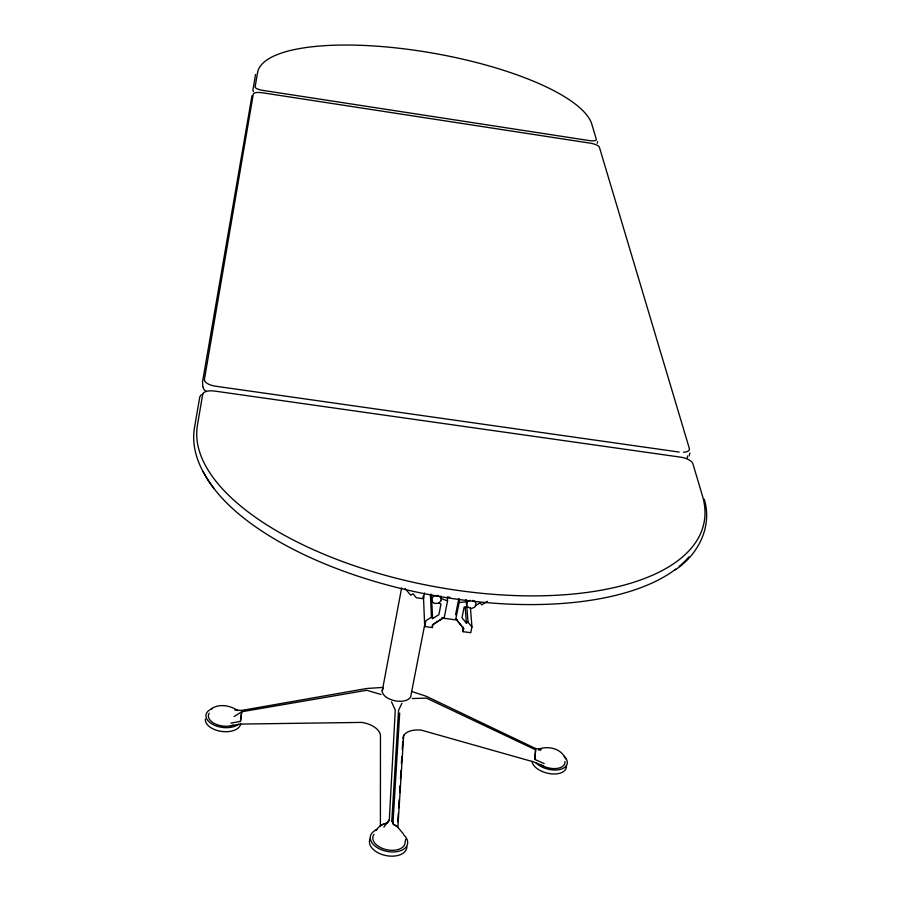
<?xml version="1.0" encoding="UTF-8"?>
<svg xmlns="http://www.w3.org/2000/svg" width="901" height="901" viewBox="0 0 901 901"><rect width="100%" height="100%" fill="white"/><g stroke="black" fill="none" stroke-linecap="round" stroke-linejoin="round"><path stroke-width="1.35" d="M380.402 826.521L380.459 735.61A19.608 11.037 10.6 0 0 361.706 722.411L240.015 724.089L230.453 725.857M544.215 763.597L534.8 759.419L535.622 749.823L426.432 698.117L412.185 698.545M403.434 833.977L397.859 827.276L392.937 823.807L391.845 820.394L398.524 710.45L401.936 703.242M397.814 821.723L398.332 813.4M398.67 807.859L399.188 799.536M399.616 792.598L400.044 785.672M400.472 778.734L400.979 770.411M401.407 763.474L401.835 756.547M402.263 749.609L402.781 741.286M392.937 823.807L399.684 713.029M403.682 735.148L397.859 827.276L396.44 825.676L393.974 824.978M534.8 759.419L535.622 749.823M230.87 723.154L240.443 721.397L241.727 711.756L366.673 690.29L381.044 694.468M240.443 721.397L241.727 711.756L234.125 716.543M255.557 74.535L252.888 90.325L253.418 91.519M251.987 95.675L202.567 381.585L202.815 386.946M382.227 691.078L401.621 587.925M405.101 588.499L410.71 595.223L413.041 593.77L416.363 597.768L423.402 598.715L424.506 593.016M424.945 623.481L411.036 694.862A14.596 7.918 11.1 0 1 394.255 700.618A14.596 7.918 11.1 0 1 383.083 688.443M449.869 597.284L447.313 596.935L447.549 600.933L444.306 617.253L432.998 624.517L432.401 627.569L424.709 626.544L425.846 620.744L431.466 617.23L430.385 594.333M405.698 839.259L405.146 842.041A16.398 9.911 11.7 0 1 385.898 849.542A16.398 9.911 11.7 0 1 374.028 834.281M455.579 614.752L458.857 598.489L459.138 602.499L455.85 618.807L463.711 628.639L463.091 631.68L470.75 632.705L471.944 626.927L470.457 608.22M597.239 143.27L597.577 141.648M689.164 455.974L689.873 453.068M534.991 749.474L535.453 748.449L541.129 749.722L538.539 750.049M201.25 394.649L199.831 396.744L194.481 427.66C190.708 450.173 200.81 471.583 214.438 488.905M383.882 827.107L389.3 820.068L395.28 710.033L391.518 701.879M375.48 830.463L380.943 825.147L386.957 823.052L389.3 820.068L386.957 823.052L380.943 825.147M675.209 569.871C698.23 554.813 712.601 526.522 704.255 499.188M444.306 617.253L432.998 624.517M431.466 617.23L432.593 618.593L438.888 614.673L440.994 604.008L438.753 603.152M475.446 605.731L480.132 602.825L481.753 604.819L487.385 601.327M467.822 606.79L464.139 607.128L461.976 617.771L466.403 623.132L468.002 622.14L466.786 606.26M211.363 708.682C219.698 703.422 229.992 705.393 237.853 710.596M470.345 600.37L468.07 601.08L466.369 603.85L467.63 607.139L471.662 608.468L474.883 607.026L476.145 604.087L474.759 601.237L472.575 600.415M538.708 749.159C548.45 745.521 561.436 748.551 565.558 758.845M459.138 602.499L466.211 601.845L467.056 604.03M382.79 687.418L366.673 688.51L241.862 710.393L234.812 710.033M441.591 617.973L457.381 620.102M679.196 452.065L215.699 386.225A12.209 5.158 7.9 0 1 204.414 379.377L253.316 94.019A8.683 2.613 8.7 0 1 262.315 92.758L590.234 143.158A8.559 2.545 11.4 0 1 599.379 147.167L689.31 448.36A12.04 4.956 13.6 0 1 683.555 452.291M411.667 691.472L426.364 696.327L535.453 748.449M447.549 600.933L441.096 598.455L440.961 596.057M543.607 766.233L534.203 762.055L421.353 730.148A19.585 10.97 11.8 0 0 402.95 738.516M468.002 622.14L471.944 626.927M455.85 618.807L463.711 628.639M391.845 820.394L392.757 822.365M466.031 599.447L466.211 601.845M465.209 607.24L466.403 623.132M462.742 626.792L463.091 631.68M431.433 594.266L432.593 618.593M432.277 625.136L432.401 627.569M423.47 596.575L424.709 626.544M423.29 596.124L423.402 598.715M687.452 455.929A12.028 4.989 13.6 0 1 687.17 457.866M206.273 391.361A12.197 5.192 7.9 0 1 203.344 387.216M688.95 556.863A257.179 115.046 11.1 0 1 679.196 566.402M675.773 569.117A257.179 115.046 11.1 0 1 460.287 599.672A257.179 115.046 11 0 1 203.142 471.448M564.274 756.412A17.626 9.753 14.3 0 1 559.825 769.544A17.626 9.753 14.3 0 1 535.791 762.719M566.357 765.704A17.615 9.776 14.3 0 1 550.488 773.745A17.615 9.776 14.3 0 1 531.984 761.266M564.938 761.469A15.227 8.424 14.3 0 1 556.841 768.452A15.227 8.424 14.3 0 1 540.341 764.42M238.405 724.348A17.795 10.035 7.8 0 1 211.983 723.965A17.795 10.035 7.8 0 1 212.017 708.738M240.646 723.661A17.783 10.057 7.8 0 1 221.871 731.454A17.783 10.057 7.8 0 1 205.383 719.111M233.145 725.125A15.373 8.672 7.8 0 1 214.81 723.728A15.373 8.672 7.8 0 1 209.19 713.232M403.49 834.641A18.989 11.476 11.7 0 1 400.855 850.623A18.989 11.476 11.7 0 1 374.546 845.667A18.989 11.476 11.7 0 1 376.933 829.641M406.858 846.535A18.966 11.499 11.7 0 1 385.313 855.432A18.966 11.499 11.7 0 1 370.356 838.358M202.714 394.244L197.454 425.103A257.641 114.359 11 0 0 462.044 590.988A257.63 114.359 11 0 0 702.498 496.023L692.869 463.677A11.127 4.64 13.8 0 0 680.66 457.167L214.641 391.068A11.285 4.843 7.8 0 0 202.714 394.244M257.54 72.722L255.129 86.834A7.827 2.331 8.7 0 0 262.506 90.325L589.502 140.612A7.715 2.275 11.3 0 0 596.327 139.34L591.878 124.361A169.771 49.69 10 0 0 422.321 51.391A169.782 49.69 10 0 0 257.54 72.722M441.208 600.46L438.787 603.22L434.383 603.445L431.883 601.226L431.827 598.106L434.259 595.764L437.852 595.471L440.679 597.374L441.208 600.46"/></g></svg>
